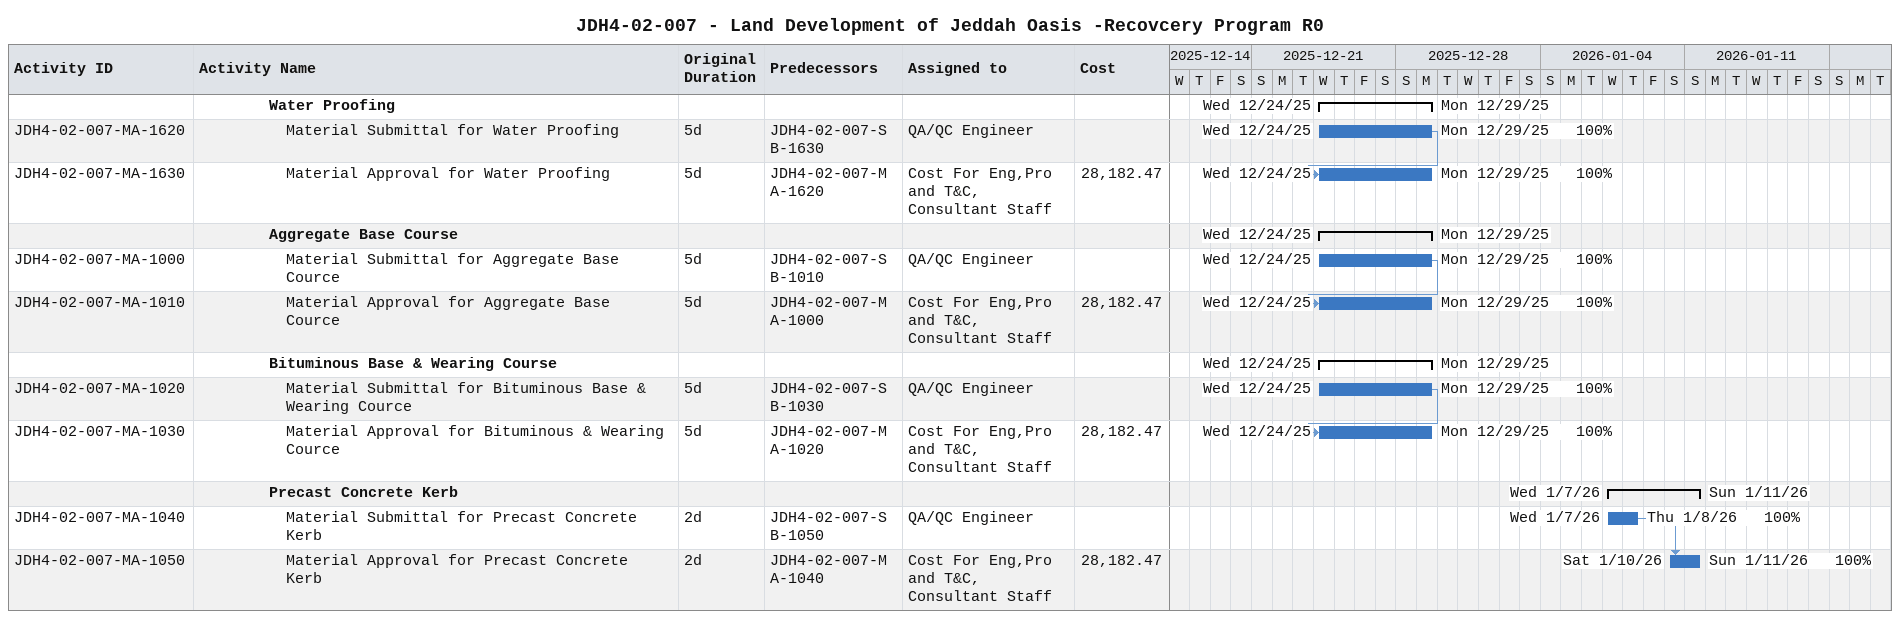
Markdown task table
JDH4-02-007 - Land Development of Jeddah Oasis -Recovcery Program R0

| ID | Level | Task | Original duration | Start | Finish | Predecessors | Resources | % complete | Cost |
|---|---|---|---|---|---|---|---|---|---|
|  | 5 | **Water Proofing** |  | 2025-12-24 | 2025-12-29 |  |  |  |  |
| JDH4-02-007-MA-1620 | 6 | Material Submittal for Water Proofing | 5d | 2025-12-24 | 2025-12-29 | JDH4-02-007-SB-1630 | QA/QC Engineer | 100 |  |
| JDH4-02-007-MA-1630 | 6 | Material Approval for Water Proofing | 5d | 2025-12-24 | 2025-12-29 | JDH4-02-007-MA-1620 | Cost For Eng,Pro and T&C, Consultant Staff | 100 | 28182.47 |
|  | 5 | **Aggregate Base Course** |  | 2025-12-24 | 2025-12-29 |  |  |  |  |
| JDH4-02-007-MA-1000 | 6 | Material Submittal for Aggregate Base Cource | 5d | 2025-12-24 | 2025-12-29 | JDH4-02-007-SB-1010 | QA/QC Engineer | 100 |  |
| JDH4-02-007-MA-1010 | 6 | Material Approval for Aggregate Base Cource | 5d | 2025-12-24 | 2025-12-29 | JDH4-02-007-MA-1000 | Cost For Eng,Pro and T&C, Consultant Staff | 100 | 28182.47 |
|  | 5 | **Bituminous Base & Wearing Course** |  | 2025-12-24 | 2025-12-29 |  |  |  |  |
| JDH4-02-007-MA-1020 | 6 | Material Submittal for Bituminous Base & Wearing Cource | 5d | 2025-12-24 | 2025-12-29 | JDH4-02-007-SB-1030 | QA/QC Engineer | 100 |  |
| JDH4-02-007-MA-1030 | 6 | Material Approval for Bituminous & Wearing Cource | 5d | 2025-12-24 | 2025-12-29 | JDH4-02-007-MA-1020 | Cost For Eng,Pro and T&C, Consultant Staff | 100 | 28182.47 |
|  | 5 | **Precast Concrete Kerb** |  | 2026-01-07 | 2026-01-11 |  |  |  |  |
| JDH4-02-007-MA-1040 | 6 | Material Submittal for Precast Concrete Kerb | 2d | 2026-01-07 | 2026-01-08 | JDH4-02-007-SB-1050 | QA/QC Engineer | 100 |  |
| JDH4-02-007-MA-1050 | 6 | Material Approval for Precast Concrete Kerb | 2d | 2026-01-10 | 2026-01-11 | JDH4-02-007-MA-1040 | Cost For Eng,Pro and T&C, Consultant Staff | 100 | 28182.47 |
